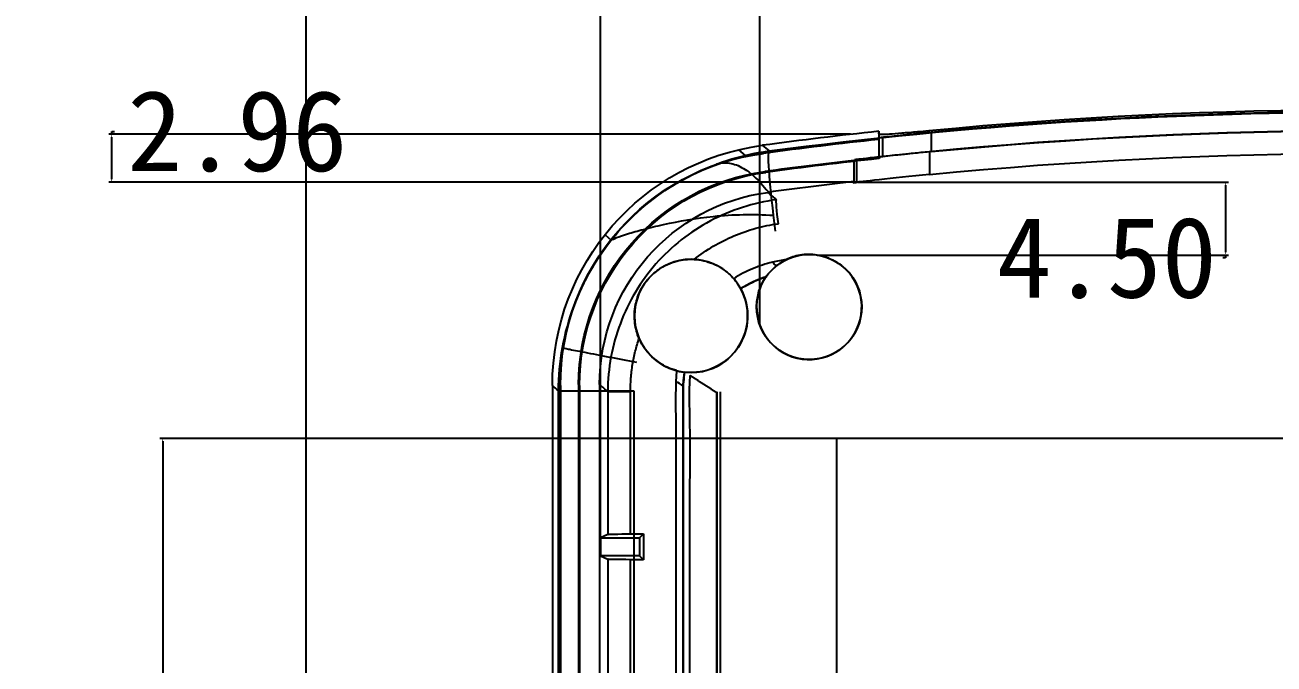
# Model space of a CAD drawing. Header units: inches. Extents: x -850 to 339, y -315 to 884.
# Drawn here: x -752.9 to -675.7, y 583.1 to 622.6 of the extents above; entities that cross this region are included whole.
import ezdxf
from ezdxf.lldxf.tags import DXFTag

# ---------------------------------------------------------------- set-up
doc = ezdxf.new("R2010")
doc.units = ezdxf.units.IN
doc.header["$MEASUREMENT"] = 0
for name, color, linetype, true_color in [('AUXIL$14', 7, 'Continuous', 0xffffff), ('AUXIL$9', 7, 'Continuous', 0xffffff), ('ORTHO$7', 7, 'Continuous', 0xffffff)]:
    doc.layers.add(name, color=color, linetype=linetype, true_color=true_color)
for name, color, linetype in [('VE001I429$0000000000011', 255, 'Continuous'), ('VE001I430$0000000000011', 255, 'Continuous'), ('VE001I449$1000000100011', 255, 'Continuous'), ('VE200I1018$0000000000011', 255, 'Continuous'), ('VE200I1026$0000000000011', 255, 'Continuous'), ('VE200I1058$0000000000011', 255, 'Continuous'), ('VE200I1059$0000000000011', 255, 'Continuous'), ('VE200I1084$0000000000011', 255, 'Continuous'), ('VE200I1086$0000000000011', 255, 'Continuous'), ('VE200I1087$0000000000011', 255, 'Continuous'), ('VE200I1100$1001000100011', 255, 'Continuous'), ('VE200I1101$1001011110011', 255, 'Continuous'), ('VE200I1107$0000000000011', 255, 'Continuous'), ('VE200I1125$0001010000011', 255, 'Continuous'), ('VE200I1126$0001000000011', 255, 'Continuous'), ('VE200I1128$0000000000011', 255, 'Continuous'), ('VE200I1137$0000000000011', 255, 'Continuous'), ('VE200I1138$0000000000011', 255, 'Continuous'), ('VE200I1139$0000000000011', 255, 'Continuous'), ('VE200I1140$0000000000011', 255, 'Continuous'), ('VE200I1141$0000000000011', 255, 'Continuous'), ('VE200I1142$0000000000011', 255, 'Continuous'), ('VE200I1143$0000000000011', 255, 'Continuous'), ('VE200I1144$0000000000011', 255, 'Continuous'), ('VE200I1145$0000000000011', 255, 'Continuous'), ('VE200I1146$0000000000011', 255, 'Continuous'), ('VE200I1147$0000000000011', 255, 'Continuous'), ('VE200I1192$0000000000011', 255, 'Continuous'), ('VE200I1193$0000001010011', 255, 'Continuous'), ('VE200I1194$0000000000011', 255, 'Continuous'), ('VE200I1196$0000001010011', 255, 'Continuous'), ('VE200I1197$0000001010011', 255, 'Continuous'), ('VE200I1198$1001011110011', 255, 'Continuous'), ('VE200I1199$0000000000011', 255, 'Continuous'), ('VE200I1200$1101111110011', 255, 'Continuous'), ('VE200I1207$0101111010011', 255, 'Continuous'), ('VE200I1208$0001011010011', 255, 'Continuous'), ('VE200I1209$0001011000011', 255, 'Continuous'), ('VE200I1210$0001011000011', 255, 'Continuous'), ('VE200I1211$0000000000011', 255, 'Continuous'), ('VE200I1213$0001011000011', 255, 'Continuous'), ('VE200I1214$0000000000011', 255, 'Continuous'), ('VE200I1219$0001000000011', 255, 'Continuous'), ('VE200I1220$0000000000011', 255, 'Continuous'), ('VE200I1221$0001011010011', 255, 'Continuous'), ('VE200I1224$0011000001111', 255, 'Continuous'), ('VE200I1225$0111100001111', 255, 'Continuous'), ('VE200I1227$0101111010011', 255, 'Continuous'), ('VE200I1230$0001011010011', 255, 'Continuous'), ('VE200I1231$0001000000011', 255, 'Continuous'), ('VE200I1232$0001000000011', 255, 'Continuous'), ('VE200I1233$0001000000011', 255, 'Continuous'), ('VE200I1234$0001000000011', 255, 'Continuous'), ('VE200I1235$0011000001111', 255, 'Continuous'), ('VE200I1236$0001000000011', 255, 'Continuous'), ('VE200I1423$0000000000011', 255, 'Continuous'), ('VE200I1424$0000000000011', 255, 'Continuous'), ('VE200I1425$0000000000011', 255, 'Continuous'), ('VE200I1426$0000000000011', 255, 'Continuous'), ('VE200I1427$0000000000011', 255, 'Continuous'), ('VE200I1428$0000000000011', 255, 'Continuous'), ('VE200I1429$0000000000011', 255, 'Continuous'), ('VE200I1430$0000000000011', 255, 'Continuous'), ('VE200I1431$0000000000011', 255, 'Continuous'), ('VE200I1432$0000000000011', 255, 'Continuous'), ('VE200I464$0000000000011', 255, 'Continuous'), ('VE200I465$0000000000011', 255, 'Continuous'), ('VE200I466$0000000000011', 255, 'Continuous'), ('VE200I467$0000000000011', 255, 'Continuous'), ('VE200I468$0000000000011', 255, 'Continuous'), ('VE200I541$0000000000011', 255, 'Continuous'), ('VE200I542$0000000000011', 255, 'Continuous'), ('VE200I543$0000000000011', 255, 'Continuous'), ('VE200I545$0000000000011', 255, 'Continuous'), ('VE200I546$0000000000011', 255, 'Continuous'), ('VE200I603$1001000100011', 255, 'Continuous'), ('VE200I632$1001011110011', 255, 'Continuous'), ('VE200I633$0000001010011', 255, 'Continuous'), ('VE200I634$0000000000011', 255, 'Continuous'), ('VE200I635$0000000000011', 255, 'Continuous'), ('VE200I694$0001011000011', 255, 'Continuous'), ('VE200I695$0000000000011', 255, 'Continuous'), ('VE200I696$0000000000111', 255, 'Continuous'), ('VE200I697$0000000000011', 255, 'Continuous'), ('VE200I705$0001011010011', 255, 'Continuous'), ('VE200I706$0000000000011', 255, 'Continuous'), ('VE200I707$0000000000011', 255, 'Continuous'), ('VE200I708$0000000000011', 255, 'Continuous'), ('VE200I727$0001000000011', 255, 'Continuous'), ('VE200I728$0001011000011', 255, 'Continuous'), ('VE200I729$0001011000011', 255, 'Continuous'), ('VE200I730$0001000000011', 255, 'Continuous'), ('VE200I731$0001011010011', 255, 'Continuous'), ('VE200I732$0001011010011', 255, 'Continuous'), ('VE200I795$0000000000011', 255, 'Continuous'), ('VE200I797$0000000000011', 255, 'Continuous'), ('VE200I798$0000000000011', 255, 'Continuous'), ('VE200I799$0000000000011', 255, 'Continuous'), ('VE200I800$0000000000011', 255, 'Continuous'), ('VE200I806$0000000000011', 255, 'Continuous'), ('VE200I807$0000000000011', 255, 'Continuous'), ('VE200I812$0000000000011', 255, 'Continuous'), ('VE200I813$0000000000011', 255, 'Continuous'), ('VE200I814$0000000000011', 255, 'Continuous'), ('VE200I815$0000000000011', 255, 'Continuous'), ('VE200I816$0000000000011', 255, 'Continuous'), ('VE200I817$0000000000011', 255, 'Continuous'), ('VE200I818$0000000000011', 255, 'Continuous'), ('VE200I819$0000000000011', 255, 'Continuous'), ('VE200I820$0000000000011', 255, 'Continuous'), ('VE200I821$0000000000011', 255, 'Continuous'), ('VE200I822$0000000000011', 255, 'Continuous'), ('VE200I823$0000000000011', 255, 'Continuous'), ('VE200I824$0000000000011', 255, 'Continuous'), ('VE200I873$0001010000011', 255, 'Continuous'), ('VE200I874$0001000000011', 255, 'Continuous'), ('VE200I876$0000000000011', 255, 'Continuous'), ('VE200I926$0000000000011', 255, 'Continuous'), ('VE200I927$0000000000111', 255, 'Continuous'), ('VE200I928$0000000000111', 255, 'Continuous'), ('VE200I929$0000000000011', 255, 'Continuous'), ('VE200I934$1001011110011', 255, 'Continuous'), ('VE200I935$1001010100011', 255, 'Continuous'), ('VE200I936$1001000100011', 255, 'Continuous'), ('VE200I938$1001000100011', 255, 'Continuous'), ('VE200I953$1001011110011', 255, 'Continuous'), ('VE200I954$1001011110011', 255, 'Continuous'), ('VE200I955$1001011110011', 255, 'Continuous'), ('VE200I956$1101111110011', 255, 'Continuous'), ('VE200I983$1000000100011', 255, 'Continuous'), ('VE200I984$1000000100011', 255, 'Continuous'), ('VE200I985$1011000100011', 255, 'Continuous'), ('VE200I987$1000000100011', 255, 'Continuous')]:
    doc.layers.add(name, color=color, linetype=linetype)
tags = doc.linetypes.add('HIDDEN', pattern=[0.5, 0.25, -0.25]).pattern_tags.tags
tags[6:7] = [DXFTag(74, 4), DXFTag(75, 0), DXFTag(340, '0'), DXFTag(46, 0.0), DXFTag(50, 0.0), DXFTag(44, 0.0), DXFTag(45, 0.0)]
tags[4:5] = [DXFTag(74, 4), DXFTag(75, 0), DXFTag(340, '0'), DXFTag(46, 0.0), DXFTag(50, 0.0), DXFTag(44, 0.0), DXFTag(45, 0.0)]
doc.dimstyles.get("Standard").update_dxf_attribs({"dimtxt": 5, "dimasz": 0.18, "dimexe": 0.18, "dimexo": 0.0625, "dimgap": 0.09, "dimtad": 0, "dimtih": 1, "dimtoh": 1, "dimzin": 0, "dimdsep": 46, "dimtxsty": 'Standard', "dimcen": 0.09, "dimclrt": 3, "dimadec": 0, "dimazin": 0, "dimtfac": 1, "dimtofl": 0, "dimtmove": 0, "dimatfit": 3, "dimfxl": 0, "dimtolj": 1, "dimtzin": 0, "dimarcsym": 0})

# ---------------------------------------------------------------- blocks, each defined once
blk = doc.blocks.new('*D47')
at = {"color": 0, "lineweight": -2}
for p, q in [((-670.263, 597.056), (-744.558, 597.056)), ((-744.378, 596.876), (-744.378, 574.746)), ((-744.378, 547.436), (-744.378, 569.566)), ((-670.263, 547.256), (-744.558, 547.256))]:
    blk.add_line(p, q, dxfattribs=at)
at = {"color": 0}
for points in [[(-744.408, 596.876), (-744.348, 596.876), (-744.378, 597.056)], [(-744.408, 547.436), (-744.348, 547.436), (-744.378, 547.256)]]:
    blk.add_solid(points, dxfattribs=at)
at = {"layer": 'Defpoints', "color": 0}
for p in [(-670.2, 597.056, 11.1), (-744.378, 547.256), (-670.2, 547.256, 11.1)]:
    blk.add_point(p, dxfattribs=at)
at = {"color": 3, "insert": (-744.378, 572.156), "char_height": 5, "attachment_point": 5}
blk.add_mtext('\\A1;49.80', dxfattribs=at)
blk = doc.blocks.new('*D54')
at = {"color": 0, "lineweight": -2}
for p, q in [((-701.847, 615.857), (-747.715, 615.857)), ((-747.535, 615.857), (-747.535, 616.037)), ((-747.535, 616.037), (-747.355, 616.037)), ((-747.535, 613.074), (-747.535, 615.677)), ((-701.509, 612.894), (-747.715, 612.894))]:
    blk.add_line(p, q, dxfattribs=at)
at = {"color": 0}
for points in [[(-747.565, 615.677), (-747.505, 615.677), (-747.535, 615.857)], [(-747.565, 613.074), (-747.505, 613.074), (-747.535, 612.894)]]:
    blk.add_solid(points, dxfattribs=at)
at = {"layer": 'Defpoints', "color": 0}
for p in [(-747.535, 615.857), (-701.785, 615.857, -10.6), (-701.447, 612.894, -18.357)]:
    blk.add_point(p, dxfattribs=at)
at = {"color": 3, "insert": (-739.765, 616.037), "char_height": 5, "attachment_point": 5}
blk.add_mtext('\\A1;2.96', dxfattribs=at)
blk = doc.blocks.new('*D55')
at = {"color": 0, "lineweight": -2}
for p, q in [((-717.295, 648.614), (-717.475, 648.614)), ((-717.295, 590.412), (-717.295, 648.794)), ((-707.622, 648.614), (-717.115, 648.614)), ((-707.442, 604.1), (-707.442, 648.794))]:
    blk.add_line(p, q, dxfattribs=at)
at = {"color": 0}
for points in [[(-717.115, 648.644), (-717.115, 648.584), (-717.295, 648.614)], [(-707.622, 648.644), (-707.622, 648.584), (-707.442, 648.614)]]:
    blk.add_solid(points, dxfattribs=at)
at = {"layer": 'Defpoints', "color": 0}
for p in [(-717.295, 648.614), (-707.442, 604.037), (-717.295, 590.349, -11)]:
    blk.add_point(p, dxfattribs=at)
at = {"color": 3, "insert": (-725.065, 648.614), "char_height": 5, "attachment_point": 5}
blk.add_mtext('\\A1;9.85', dxfattribs=at)
blk = doc.blocks.new('*D57')
at = {"color": 0, "lineweight": -2}
for p, q in [((-701.384, 612.894), (-678.462, 612.894)), ((-678.642, 612.714), (-678.642, 608.573)), ((-703.832, 608.393), (-678.462, 608.393)), ((-678.642, 608.213), (-678.822, 608.213)), ((-678.642, 608.393), (-678.642, 608.213))]:
    blk.add_line(p, q, dxfattribs=at)
at = {"color": 0}
for points in [[(-678.672, 612.714), (-678.612, 612.714), (-678.642, 612.894)], [(-678.672, 608.573), (-678.612, 608.573), (-678.642, 608.393)]]:
    blk.add_solid(points, dxfattribs=at)
at = {"layer": 'Defpoints', "color": 0}
for p in [(-701.447, 612.894, -18.357), (-703.895, 608.393, 3.752), (-678.642, 608.393)]:
    blk.add_point(p, dxfattribs=at)
at = {"color": 3, "insert": (-685.995, 608.213), "char_height": 5, "attachment_point": 5}
blk.add_mtext('\\A1;4.50', dxfattribs=at)

msp = doc.modelspace()

# ---------------------------------------------------------------- linework, layer by layer
at = {"color": 1}
msp.add_lwpolyline([(-735.501, 798.518), (-320.916, 798.518), (-320.916, 112.781), (-735.501, 112.781)], close=True, dxfattribs=at)
at = {"layer": 'AUXIL$14', "color": 9}
for p, q in [((-708.764, 614.9, -12.5), (-708.368, 614.553, -1.136)), ((-708.665, 614.429, -13), (-708.648, 614.413, -12.5))]:
    msp.add_line(p, q, dxfattribs=at)
at = {"layer": 'AUXIL$14', "color": 9, "linetype": 'HIDDEN'}
msp.add_open_spline([(-710.108, 614.024, -1.189), (-709.854, 614.1, -0.761), (-709.322, 614.135, 0.089), (-708.465, 613.813, 1.344), (-707.582, 613.099, 2.445), (-707.014, 612.42, 2.984), (-706.735, 612.029, 3.209)], degree=3, knots=[0, 0, 0, 0, 0.240316, 0.491803, 0.747786, 1, 1, 1, 1], dxfattribs=at)
at = {"layer": 'AUXIL$9', "color": 9}
for p, q in [((-717.024, 609.65, -12.5), (-716.638, 609.311, -1.424)), ((-716.65, 609.353, -13), (-716.633, 609.338, -12.5)), ((-715.77, 608.657, -14.7), (-715.71, 608.605, -13))]:
    msp.add_line(p, q, dxfattribs=at)
msp.add_open_spline([(-716.64, 609.307, -1.425), (-716.576, 609.351, -1.053), (-716.35, 609.459, -0.327), (-715.64, 609.704, 0.658), (-714.64, 609.99, 1.5), (-712.903, 610.408, 2.453), (-710.176, 610.892, 3.185), (-707.876, 610.921, 3.542), (-706.603, 610.852, 3.615)], degree=3, knots=[0, 0, 0, 0, 0.091261, 0.190969, 0.300594, 0.420413, 0.689557, 1, 1, 1, 1], dxfattribs=at)
at = {"layer": 'ORTHO$7', "color": 9}
msp.add_open_spline([(-719.655, 602.668, -1.589), (-719.626, 602.655, -0.977), (-719.377, 602.596, 0.199), (-718.358, 602.391, 1.789), (-716.823, 602.097, 2.869), (-715.674, 601.884, 3.154), (-715.072, 601.773, 3.201)], degree=3, knots=[0, 0, 0, 0, 0.241446, 0.500021, 0.758585, 1, 1, 1, 1], dxfattribs=at)
at = {"layer": 'VE001I429$0000000000011', "color": 21}
msp.add_line((-709.9, 599.928, 0.1), (-709.9, 546.14, 0.1), dxfattribs=at)
at = {"layer": 'VE001I430$0000000000011', "color": 21}
msp.add_line((-709.9, 599.928, 1.8), (-709.9, 599.928, 0.1), dxfattribs=at)
at = {"layer": 'VE001I449$1000000100011', "color": 21}
msp.add_line((-709.9, 599.928, 1.8), (-709.9, 546.14, 1.8), dxfattribs=at)
at = {"layer": 'VE200I1018$0000000000011', "color": 9}
msp.add_line((-710.1, 599.928, 0.1), (-710.1, 546.14, 0.1), dxfattribs=at)
at = {"layer": 'VE200I1026$0000000000011', "color": 9}
msp.add_line((-710.1, 599.928, 0.1), (-710.1, 599.928, 1.486), dxfattribs=at)
at = {"layer": 'VE200I1058$0000000000011', "color": 9}
msp.add_open_spline([(-712.2, 546.14, 0.896), (-712.2, 547.242, 0.819), (-712.2, 548.35, 0.844), (-712.2, 549.454, 0.846), (-712.2, 551.661, 0.85), (-712.2, 553.867, 0.841), (-712.2, 556.074, 0.842), (-712.2, 558.28, 0.843), (-712.2, 560.486, 0.843), (-712.2, 562.693, 0.843), (-712.2, 564.899, 0.843), (-712.2, 567.105, 0.843), (-712.2, 569.312, 0.843), (-712.2, 571.518, 0.843), (-712.2, 573.724, 0.843), (-712.2, 575.931, 0.843), (-712.2, 578.137, 0.843), (-712.2, 580.343, 0.843), (-712.2, 582.55, 0.843), (-712.2, 584.756, 0.843), (-712.2, 586.962, 0.843), (-712.2, 589.169, 0.843), (-712.2, 592.755, 0.844), (-712.2, 596.342, 0.804), (-712.2, 599.928, 0.843)], degree=3, knots=[0, 0, 0, 0, 0.061631, 0.061631, 0.061631, 0.184688, 0.184688, 0.184688, 0.307745, 0.307745, 0.307745, 0.430801, 0.430801, 0.430801, 0.553857, 0.553857, 0.553857, 0.676914, 0.676914, 0.676914, 0.79997, 0.79997, 0.79997, 1, 1, 1, 1], dxfattribs=at)
at = {"layer": 'VE200I1059$0000000000011', "color": 9}
msp.add_line((-712.2, 599.928, -1.9), (-712.2, 546.14, -1.9), dxfattribs=at)
at = {"layer": 'VE200I1084$0000000000011', "color": 9}
msp.add_line((-702.7, 597.056, 0.1), (-702.7, 547.256, 0.1), dxfattribs=at)
at = {"layer": 'VE200I1086$0000000000011', "color": 9}
msp.add_line((-637.7, 597.056, 0.1), (-702.7, 597.056, 0.1), dxfattribs=at)
at = {"layer": 'VE200I1087$0000000000011', "color": 9}
msp.add_line((-702.7, 597.056, 0.1), (-702.7, 597.056, -1.9), dxfattribs=at)
at = {"layer": 'VE200I1100$1001000100011', "color": 9, "extrusion": (-1.94743e-16, 1, -5.55112e-15)}
msp.add_arc((714.906, -1.8, 599.984), 5, 2, 86.1576, dxfattribs=at)
at = {"layer": 'VE200I1101$1001011110011', "color": 9, "extrusion": (-0.990106, -0.129715, -0.053522)}
msp.add_arc((-696.445, 31.967, 620.181), 5, 90.40175, 177.99713, dxfattribs=at)
at = {"layer": 'VE200I1107$0000000000011', "color": 9, "extrusion": (-0.990133, -0.129548, -0.053421)}
msp.add_arc((-696.788, 33.407, 620.176), 1.5, 90.40047, 177.99715, dxfattribs=at)
at = {"layer": 'VE200I1125$0001010000011', "color": 9}
msp.add_line((-719.782, 600.316, -12.5), (-719.8, 600.331, -13), dxfattribs=at)
at = {"layer": 'VE200I1126$0001000000011', "color": 9}
msp.add_line((-719.8, 600.331, -13), (-719.8, 539.821, -13), dxfattribs=at)
at = {"layer": 'VE200I1128$0000000000011', "color": 9, "extrusion": (0, 0, -1)}
msp.add_ellipse((-705.274, 600.301, -12.5), major_axis=(10.926, -9.557), ratio=0.998926, start_param=2.423443, end_param=3.859712, dxfattribs=at)
at = {"layer": 'VE200I1137$0000000000011', "color": 9, "extrusion": (0, 0, -1)}
msp.add_arc((711.704, 604.627, 1.9), 3.5, 151.21987, 276.4928, dxfattribs=at)
at = {"layer": 'VE200I1138$0000000000011', "color": 9}
msp.add_open_spline([(-712.595, 601.242, 1.358), (-712.974, 601.342, 1.334), (-713.341, 601.509, 1.31), (-713.666, 601.728, 1.289), (-713.991, 601.948, 1.268), (-714.282, 602.227, 1.249), (-714.516, 602.543, 1.233), (-714.677, 602.759, 1.222), (-714.813, 602.997, 1.213), (-714.92, 603.245, 1.206)], degree=3, knots=[0, 0, 0, 0, 0.372786, 0.372786, 0.372786, 0.745605, 0.745605, 0.745605, 1, 1, 1, 1], dxfattribs=at)
at = {"layer": 'VE200I1139$0000000000011', "color": 9}
msp.add_open_spline([(-714.92, 603.245, 1.206), (-715.045, 603.536, 1.198), (-715.13, 603.846, 1.147), (-715.172, 604.153, 1.079), (-715.226, 604.546, 0.992), (-715.212, 604.945, 0.872), (-715.133, 605.328, 0.763), (-715.072, 605.63, 0.676), (-714.968, 605.929, 0.594), (-714.825, 606.213, 0.555), (-714.709, 606.441, 0.524), (-714.563, 606.663, 0.525), (-714.4, 606.86, 0.561), (-714.194, 607.108, 0.607), (-713.957, 607.324, 0.704), (-713.703, 607.5, 0.807), (-713.365, 607.735, 0.945), (-712.985, 607.911, 1.099), (-712.582, 608.015, 1.219), (-712.241, 608.104, 1.321), (-711.872, 608.142, 1.403), (-711.507, 608.121, 1.426)], degree=3, knots=[0, 0, 0, 0, 0.130471, 0.130471, 0.130471, 0.297803, 0.297803, 0.297803, 0.42927, 0.42927, 0.42927, 0.535486, 0.535486, 0.535486, 0.669635, 0.669635, 0.669635, 0.84861, 0.84861, 0.84861, 1, 1, 1, 1], dxfattribs=at)
at = {"layer": 'VE200I1140$0000000000011', "color": 9}
msp.add_open_spline([(-711.507, 608.121, 1.426), (-711.115, 608.099, 1.45), (-710.722, 608.009, 1.474), (-710.36, 607.859, 1.496), (-709.998, 607.708, 1.517), (-709.657, 607.492, 1.537), (-709.365, 607.23, 1.555), (-709.26, 607.136, 1.561), (-709.161, 607.035, 1.567), (-709.068, 606.929, 1.572)], degree=3, knots=[0, 0, 0, 0, 0.424672, 0.424672, 0.424672, 0.849372, 0.849372, 0.849372, 1, 1, 1, 1], dxfattribs=at)
at = {"layer": 'VE200I1141$0000000000011', "color": 9, "extrusion": (0, 0, -1)}
msp.add_circle((711.704, 604.627, 6.6), 3.5, dxfattribs=at)
at = {"layer": 'VE200I1142$0000000000011', "color": 9}
msp.add_line((-707.063, 607.046, -1.9), (-707.063, 607.046, 0.83), dxfattribs=at)
at = {"layer": 'VE200I1143$0000000000011', "color": 9}
msp.add_open_spline([(-707.063, 607.046, 0.831), (-706.978, 607.167, 0.932), (-706.883, 607.285, 1.031), (-706.779, 607.397, 1.126), (-706.674, 607.51, 1.222), (-706.558, 607.618, 1.315), (-706.434, 607.718, 1.405)], degree=3, knots=[0, 0, 0, 0, 0.495896, 0.495896, 0.495896, 1, 1, 1, 1], dxfattribs=at)
at = {"layer": 'VE200I1144$0000000000011', "color": 9, "extrusion": (-0.108275, 0.749952, -0.652571)}
msp.add_ellipse((-704.4, 605.182, -1.852), major_axis=(-0.464, 3.217, 3.774), ratio=0.652571, start_param=5.751264, end_param=5.978612, dxfattribs=at)
at = {"layer": 'VE200I1145$0000000000011', "color": 9}
msp.add_open_spline([(-703.895, 608.393, 1.852), (-703.546, 608.338, 1.743), (-703.222, 608.227, 1.568), (-702.945, 608.088, 1.365), (-702.747, 607.989, 1.219), (-702.567, 607.874, 1.056), (-702.407, 607.75, 0.885)], degree=3, knots=[0, 0, 0, 0, 0.585038, 0.585038, 0.585038, 1, 1, 1, 1], dxfattribs=at)
at = {"layer": 'VE200I1146$0000000000011', "color": 9}
msp.add_line((-702.407, 607.75, 0.885), (-702.407, 607.75, -1.9), dxfattribs=at)
at = {"layer": 'VE200I1147$0000000000011', "color": 9}
msp.add_circle((-704.4, 605.182, -10.3), 3.25, dxfattribs=at)
at = {"layer": 'VE200I1192$0000000000011', "color": 9, "extrusion": (0, 0, -1)}
msp.add_arc((670.2, 338.949, 12.5), 278.319, 83.82916, 83.83278, dxfattribs=at)
at = {"layer": 'VE200I1193$0000001010011', "color": 9}
msp.add_open_spline([(-700.1, 615.657, -7.8), (-700.1, 615.657, -7.454), (-700.041, 615.664, -7.104), (-699.927, 615.676, -6.778), (-699.813, 615.688, -6.451), (-699.641, 615.706, -6.141), (-699.427, 615.729, -5.871), (-699.212, 615.752, -5.6), (-698.947, 615.779, -5.362), (-698.655, 615.809, -5.178), (-698.362, 615.84, -4.992), (-698.033, 615.873, -4.855), (-697.695, 615.906, -4.777), (-697.468, 615.929, -4.725), (-697.233, 615.952, -4.698), (-697, 615.974, -4.698)], degree=3, knots=[0, 0, 0, 0, 0.213583, 0.213583, 0.213583, 0.427129, 0.427129, 0.427129, 0.641258, 0.641258, 0.641258, 0.856553, 0.856553, 0.856553, 1, 1, 1, 1], dxfattribs=at)
at = {"layer": 'VE200I1194$0000000000011', "color": 9, "extrusion": (0, 0, -1)}
msp.add_arc((670.2, 338.949, 4.7), 278.319, 84.47429, 95.52571, dxfattribs=at)
at = {"layer": 'VE200I1196$0000001010011', "color": 9}
msp.add_open_spline([(-700.1, 615.879, -7.8), (-700.1, 615.657, -7.8)], degree=1, dxfattribs=at)
at = {"layer": 'VE200I1197$0000001010011', "color": 9}
msp.add_line((-700.1, 615.657, -7.8), (-700.1, 615.657, -12.5), dxfattribs=at)
at = {"layer": 'VE200I1198$1001011110011', "color": 9}
msp.add_open_spline([(-700.1, 615.879, -7.8), (-700.1, 615.867, -7.455), (-700.041, 615.861, -7.105), (-699.927, 615.862, -6.779), (-699.814, 615.863, -6.453), (-699.643, 615.87, -6.142), (-699.428, 615.883, -5.872), (-699.214, 615.896, -5.602), (-698.95, 615.916, -5.365), (-698.659, 615.939, -5.18), (-698.367, 615.963, -4.995), (-698.039, 615.991, -4.858), (-697.703, 616.022, -4.779), (-697.473, 616.042, -4.726), (-697.236, 616.065, -4.698), (-697, 616.088, -4.698)], degree=3, knots=[0, 0, 0, 0, 0.213425, 0.213425, 0.213425, 0.426848, 0.426848, 0.426848, 0.640357, 0.640357, 0.640357, 0.854749, 0.854749, 0.854749, 1, 1, 1, 1], dxfattribs=at)
at = {"layer": 'VE200I1199$0000000000011', "color": 9}
msp.add_open_spline([(-697, 616.088, -4.698), (-697, 615.974, -4.698)], degree=1, dxfattribs=at)
at = {"layer": 'VE200I1200$1101111110011', "color": 9, "extrusion": (0, 0, -1)}
msp.add_arc((670.2, 338.949, 4.7), 278.432, 84.47653, 95.52347, dxfattribs=at)
at = {"layer": 'VE200I1207$0101111010011', "color": 9}
msp.add_arc((-670.2, 338.949, -24.6), 277.119, 84.46082, 95.53918, dxfattribs=at)
at = {"layer": 'VE200I1208$0001011010011', "color": 9}
msp.add_open_spline([(-696.95, 614.774, -24.6), (-698.109, 614.661, -24.6), (-699.243, 614.543, -24.139), (-700.898, 614.364, -22.545), (-701.406, 614.305, -21.422), (-701.447, 614.301, -20.257)], degree=3, knots=[0, 0, 0, 0, 0.5, 0.5, 1, 1, 1, 1], dxfattribs=at)
at = {"layer": 'VE200I1209$0001011000011', "color": 9, "extrusion": (0.999391, 0, 0.034899)}
msp.add_ellipse((-670.2, 338.949, -915.042), major_axis=(277.119, 0, -7935.653), ratio=0.034899, start_param=1.683792, end_param=1.684354, dxfattribs=at)
at = {"layer": 'VE200I1210$0001011000011', "color": 9, "extrusion": (0, 0, -1)}
msp.add_arc((670.2, 338.949, 15.823), 277.119, 83.49363, 83.82647, dxfattribs=at)
at = {"layer": 'VE200I1211$0000000000011', "color": 9, "extrusion": (0, 0, -1)}
msp.add_arc((670.2, 338.949, 23), 277.119, 84.48068, 95.51932, dxfattribs=at)
at = {"layer": 'VE200I1213$0001011000011', "color": 9}
msp.add_line((-701.641, 614.239, -14.7), (-701.602, 614.283, -15.823), dxfattribs=at)
at = {"layer": 'VE200I1214$0000000000011', "color": 9}
msp.add_line((-701.698, 612.865, -13.052), (-701.641, 612.93, -14.7), dxfattribs=at)
at = {"layer": 'VE200I1219$0001000000011', "color": 9, "extrusion": (0.999391, 0, 0.034899)}
msp.add_ellipse((-670.2, 338.949, -869.224), major_axis=(277.119, 0, -7935.653), ratio=0.034899, start_param=1.678002, end_param=1.678545, dxfattribs=at)
at = {"layer": 'VE200I1220$0000000000011', "color": 9}
msp.add_line((-700.118, 615.539, -12.5), (-700.118, 615.655, -12.5), dxfattribs=at)
at = {"layer": 'VE200I1221$0001011010011', "color": 9, "extrusion": (-0.999391, 0, -0.034899)}
msp.add_ellipse((-670.2, 338.949, -869.224), major_axis=(-278.319, 0, 7970.017), ratio=0.034899, start_param=1.463095, end_param=1.464055, dxfattribs=at)
at = {"layer": 'VE200I1224$0011000001111', "color": 9, "extrusion": (-0.999391, 0, -0.034899)}
msp.add_ellipse((-670.2, 338.949, -915.042), major_axis=(275.722, 0, -7895.632), ratio=0.034899, start_param=4.5979, end_param=4.598818, dxfattribs=at)
at = {"layer": 'VE200I1225$0111100001111', "color": 9, "extrusion": (0, 0, -1)}
msp.add_arc((670.2, 338.949, 24.6), 275.722, 84.43265, 95.56735, dxfattribs=at)
at = {"layer": 'VE200I1227$0101111010011', "color": 9, "extrusion": (0, 0, -1)}
msp.add_arc((670.2, 338.949, 23), 278.319, 84.50455, 95.49545, dxfattribs=at)
at = {"layer": 'VE200I1230$0001011010011', "color": 9}
msp.add_open_spline([(-699.852, 615.684, -20.105), (-699.84, 615.685, -20.439), (-699.771, 615.692, -20.776), (-699.65, 615.705, -21.087), (-699.529, 615.718, -21.399), (-699.353, 615.737, -21.694), (-699.136, 615.76, -21.947), (-698.919, 615.782, -22.202), (-698.655, 615.81, -22.422), (-698.366, 615.839, -22.591), (-698.076, 615.868, -22.76), (-697.753, 615.901, -22.882), (-697.424, 615.933, -22.945), (-697.236, 615.952, -22.982), (-697.045, 615.97, -23), (-696.854, 615.989, -23)], degree=3, knots=[0, 0, 0, 0, 0.218435, 0.218435, 0.218435, 0.43683, 0.43683, 0.43683, 0.655857, 0.655857, 0.655857, 0.876062, 0.876062, 0.876062, 1, 1, 1, 1], dxfattribs=at)
at = {"layer": 'VE200I1231$0001000000011', "color": 9}
msp.add_line((-696.854, 615.989, -23), (-696.854, 614.783, -23), dxfattribs=at)
at = {"layer": 'VE200I1232$0001000000011', "color": 9}
msp.add_open_spline([(-696.854, 614.783, -23), (-697.191, 614.75, -23), (-697.533, 614.717, -22.942), (-697.851, 614.685, -22.83), (-698.169, 614.653, -22.717), (-698.472, 614.622, -22.549), (-698.735, 614.595, -22.337), (-698.998, 614.568, -22.126), (-699.228, 614.543, -21.866), (-699.405, 614.525, -21.578), (-699.582, 614.506, -21.293), (-699.712, 614.492, -20.972), (-699.784, 614.484, -20.643), (-699.823, 614.48, -20.467), (-699.846, 614.478, -20.286), (-699.852, 614.477, -20.105)], degree=3, knots=[0, 0, 0, 0, 0.221184, 0.221184, 0.221184, 0.44239, 0.44239, 0.44239, 0.663225, 0.663225, 0.663225, 0.882988, 0.882988, 0.882988, 1, 1, 1, 1], dxfattribs=at)
at = {"layer": 'VE200I1233$0001000000011', "color": 9}
msp.add_line((-699.852, 614.477, -20.105), (-699.852, 615.684, -20.105), dxfattribs=at)
at = {"layer": 'VE200I1234$0001000000011', "color": 9}
msp.add_line((-696.95, 614.774, -24.6), (-696.95, 613.37, -24.6), dxfattribs=at)
at = {"layer": 'VE200I1235$0011000001111', "color": 9}
msp.add_open_spline([(-696.95, 613.37, -24.6), (-698.109, 613.257, -24.6), (-699.243, 613.138, -24.139), (-700.898, 612.957, -22.545), (-701.406, 612.899, -21.422), (-701.447, 612.894, -20.257)], degree=3, knots=[0, 0, 0, 0, 0.5, 0.5, 1, 1, 1, 1], dxfattribs=at)
at = {"layer": 'VE200I1236$0001000000011', "color": 9}
msp.add_line((-701.447, 612.894, -20.257), (-701.447, 614.301, -20.257), dxfattribs=at)
at = {"layer": 'VE200I1423$0000000000011', "color": 9}
msp.add_line((-714.654, 591.146, 1.224), (-714.654, 589.553, 1.224), dxfattribs=at)
at = {"layer": 'VE200I1424$0000000000011', "color": 9}
msp.add_line((-714.654, 589.553, 1.224), (-714.9, 589.799, -12.9), dxfattribs=at)
at = {"layer": 'VE200I1425$0000000000011', "color": 9, "extrusion": (1.27194e-13, -0.999848, -0.017452)}
msp.add_ellipse((-670.2, 601.224, -667.429), major_axis=(0, -11.697, 670.129), ratio=0.999848, start_param=0.066384, end_param=0.067585, dxfattribs=at)
at = {"layer": 'VE200I1426$0000000000011', "color": 9, "extrusion": (1.27194e-13, -0.999848, -0.017452)}
msp.add_ellipse((-715.355, 589.58, -0.326), major_axis=(0, -0.026, 1.5), ratio=0.999848, start_param=0.067585, end_param=1.53589, dxfattribs=at)
at = {"layer": 'VE200I1427$0000000000011', "color": 9, "extrusion": (9.25045e-14, 0.999848, -0.017452)}
msp.add_ellipse((-715.355, 591.119, -0.326), major_axis=(0, -0.026, -1.5), ratio=0.999848, start_param=1.605703, end_param=3.074008, dxfattribs=at)
at = {"layer": 'VE200I1428$0000000000011', "color": 9, "extrusion": (9.25045e-14, 0.999848, -0.017452)}
msp.add_ellipse((-670.2, 579.474, -667.429), major_axis=(0, -11.697, -670.129), ratio=0.999848, start_param=3.074008, end_param=3.075208, dxfattribs=at)
at = {"layer": 'VE200I1429$0000000000011', "color": 9}
msp.add_line((-714.654, 591.146, 1.224), (-714.9, 590.899, -12.9), dxfattribs=at)
at = {"layer": 'VE200I1430$0000000000011', "color": 9}
msp.add_line((-717.295, 590.899, -12.9), (-714.9, 590.899, -12.9), dxfattribs=at)
at = {"layer": 'VE200I1431$0000000000011', "color": 9}
msp.add_line((-714.9, 590.899, -12.9), (-714.9, 589.799, -12.9), dxfattribs=at)
at = {"layer": 'VE200I1432$0000000000011', "color": 9}
msp.add_line((-714.9, 589.799, -12.9), (-717.295, 589.799, -12.9), dxfattribs=at)
at = {"layer": 'VE200I464$0000000000011', "color": 9}
msp.add_line((-715.456, 551.145, 1.17), (-715.456, 589.554, 1.17), dxfattribs=at)
at = {"layer": 'VE200I465$0000000000011', "color": 9}
msp.add_line((-715.456, 591.145, 1.17), (-715.456, 599.94, 1.17), dxfattribs=at)
at = {"layer": 'VE200I466$0000000000011', "color": 9}
msp.add_open_spline([(-715.456, 599.94, 1.17), (-715.456, 600.22, 1.17), (-715.434, 600.78, 1.172), (-715.332, 601.616, 1.178), (-715.164, 602.44, 1.19), (-715.008, 602.979, 1.2), (-714.92, 603.245, 1.206)], degree=3, dxfattribs=at)
at = {"layer": 'VE200I467$0000000000011', "color": 9}
msp.add_open_spline([(-712.595, 601.242, 1.358), (-712.607, 601.135, 1.357), (-712.617, 601.028, 1.356), (-712.624, 600.92, 1.356), (-712.632, 600.813, 1.355), (-712.638, 600.705, 1.355), (-712.642, 600.597, 1.355)], degree=3, knots=[0, 0, 0, 0, 0.499641, 0.499641, 0.499641, 1, 1, 1, 1], dxfattribs=at)
at = {"layer": 'VE200I468$0000000000011', "color": 9}
msp.add_open_spline([(-712.642, 600.597, 1.355), (-712.683, 599.438, 1.352), (-712.647, 598.279, 1.354), (-712.643, 595.96, 1.355), (-712.645, 594.801, 1.354), (-712.651, 591.324, 1.354), (-712.651, 589.006, 1.354), (-712.652, 582.051, 1.354), (-712.652, 577.414, 1.354), (-712.652, 568.141, 1.354), (-712.651, 563.505, 1.354), (-712.652, 556.55, 1.354), (-712.657, 554.232, 1.354), (-712.648, 550.755, 1.354), (-712.642, 549.596, 1.355), (-712.657, 547.277, 1.354), (-712.651, 546.118, 1.354), (-712.48, 544.962, 1.365)], degree=3, knots=[0, 0, 0, 0, 0.0625, 0.0625, 0.125, 0.125, 0.25, 0.25, 0.5, 0.5, 0.75, 0.75, 0.875, 0.875, 0.9375, 0.9375, 1, 1, 1, 1], dxfattribs=at)
at = {"layer": 'VE200I541$0000000000011', "color": 9}
msp.add_line((-717.295, 590.899, -12.9), (-717.295, 589.799, -12.9), dxfattribs=at)
at = {"layer": 'VE200I542$0000000000011', "color": 9}
msp.add_line((-717.295, 589.799, -12.9), (-716.854, 589.579, -0.274), dxfattribs=at)
at = {"layer": 'VE200I543$0000000000011', "color": 9}
msp.add_line((-716.854, 589.579, -0.274), (-716.854, 551.12, -0.274), dxfattribs=at)
at = {"layer": 'VE200I545$0000000000011', "color": 9}
msp.add_line((-716.854, 599.94, -0.274), (-716.854, 591.12, -0.274), dxfattribs=at)
at = {"layer": 'VE200I546$0000000000011', "color": 9}
msp.add_line((-716.854, 591.12, -0.274), (-717.295, 590.899, -12.9), dxfattribs=at)
at = {"layer": 'VE200I603$1001000100011', "color": 9}
msp.add_line((-715.241, 599.984, 3.189), (-715.241, 539.897, 3.189), dxfattribs=at)
at = {"layer": 'VE200I632$1001011110011', "color": 9, "extrusion": (0, 0, -1)}
msp.add_ellipse((-705.273, 600.301, -12.5), major_axis=(11.293, -9.897), ratio=0.998925, start_param=2.422535, end_param=3.858789, dxfattribs=at)
at = {"layer": 'VE200I633$0000001010011', "color": 9}
msp.add_line((-700.1, 616.044, -12.5), (-700.1, 615.657, -12.5), dxfattribs=at)
at = {"layer": 'VE200I634$0000000000011', "color": 9}
msp.add_arc((-670.2, 338.949, -12.5), 278.204, 96.17341, 97.64678, dxfattribs=at)
at = {"layer": 'VE200I635$0000000000011', "color": 9}
msp.add_line((-719.782, 600.316, -12.5), (-719.782, 539.824, -12.5), dxfattribs=at)
at = {"layer": 'VE200I694$0001011000011', "color": 9, "extrusion": (0, 0, -1)}
msp.add_ellipse((-705.35, 600.368, -14.7), major_axis=(10.021, -8.766), ratio=0.998926, start_param=2.423443, end_param=3.859462, dxfattribs=at)
at = {"layer": 'VE200I695$0000000000011', "color": 9}
msp.add_line((-701.641, 614.239, -14.7), (-701.641, 612.93, -14.7), dxfattribs=at)
at = {"layer": 'VE200I696$0000000000111', "color": 9}
msp.add_arc((-670.2, 338.949, -14.7), 275.779, 96.54633, 97.66079, dxfattribs=at)
at = {"layer": 'VE200I697$0000000000011', "color": 9}
msp.add_line((-717.358, 600.381, -14.7), (-717.358, 539.81, -14.7), dxfattribs=at)
at = {"layer": 'VE200I705$0001011010011', "color": 9, "extrusion": (0, 0, -1)}
msp.add_ellipse((-705.291, 600.316, -13), major_axis=(10.926, -9.557), ratio=0.998926, start_param=2.423443, end_param=3.859654, dxfattribs=at)
at = {"layer": 'VE200I706$0000000000011', "color": 9}
msp.add_line((-700.1, 615.559, -13), (-700.1, 614.351, -13), dxfattribs=at)
at = {"layer": 'VE200I707$0000000000011', "color": 9}
msp.add_arc((-670.2, 338.949, -13), 277.021, 96.19625, 97.64982, dxfattribs=at)
at = {"layer": 'VE200I708$0000000000011', "color": 9}
msp.add_line((-718.599, 600.33, -13), (-718.599, 539.821, -13), dxfattribs=at)
at = {"layer": 'VE200I727$0001000000011', "color": 9}
msp.add_open_spline([(-700.1, 614.351, -13), (-700.067, 614.387, -13.941), (-700.035, 614.424, -14.882), (-700.002, 614.461, -15.823)], degree=3, dxfattribs=at)
at = {"layer": 'VE200I728$0001011000011', "color": 9}
msp.add_arc((-670.2, 338.949, -14.7), 277.08, 96.51546, 97.66109, dxfattribs=at)
at = {"layer": 'VE200I729$0001011000011', "color": 9}
msp.add_open_spline([(-707.139, 613.555, -14.7), (-707.118, 613.538, -14.133), (-707.097, 613.521, -13.567), (-707.077, 613.504, -13)], degree=3, dxfattribs=at)
at = {"layer": 'VE200I730$0001000000011', "color": 9}
msp.add_line((-700.118, 615.539, -12.5), (-700.1, 615.559, -13), dxfattribs=at)
at = {"layer": 'VE200I731$0001011010011', "color": 9}
msp.add_arc((-670.2, 338.949, -13), 278.221, 96.1694, 97.65009, dxfattribs=at)
at = {"layer": 'VE200I732$0001011010011', "color": 9}
msp.add_open_spline([(-707.238, 614.694, -13), (-707.232, 614.689, -12.833), (-707.226, 614.684, -12.667), (-707.22, 614.678, -12.5)], degree=3, dxfattribs=at)
at = {"layer": 'VE200I795$0000000000011', "color": 9}
msp.add_open_spline([(-706.434, 607.72, 1.402), (-706.514, 607.796, 1.503), (-706.594, 607.872, 1.603), (-706.675, 607.947, 1.703)], degree=3, dxfattribs=at)
at = {"layer": 'VE200I797$0000000000011', "color": 9}
msp.add_open_spline([(-703.895, 608.393, 1.852), (-704.255, 608.45, 1.834), (-704.629, 608.445, 1.815), (-704.987, 608.379, 1.796), (-705.271, 608.327, 1.782), (-705.55, 608.236, 1.767), (-705.809, 608.111, 1.753)], degree=3, knots=[0, 0, 0, 0, 0.559597, 0.559597, 0.559597, 1, 1, 1, 1], dxfattribs=at)
at = {"layer": 'VE200I798$0000000000011', "color": 9, "extrusion": (0.108275, -0.749952, 0.652571)}
msp.add_ellipse((-670.2, 30.968, -667.429), major_axis=(-109.689, -591.085, -661.091), ratio=0.749952, start_param=3.35918, end_param=3.360475, dxfattribs=at)
at = {"layer": 'VE200I799$0000000000011', "color": 9}
msp.add_open_spline([(-706.675, 607.942, 1.707), (-707.092, 607.845, 1.684), (-707.502, 607.71, 1.661), (-707.897, 607.544, 1.639), (-708.303, 607.373, 1.616), (-708.696, 607.167, 1.593), (-709.068, 606.929, 1.572)], degree=3, knots=[0, 0, 0, 0, 0.492648, 0.492648, 0.492648, 1, 1, 1, 1], dxfattribs=at)
at = {"layer": 'VE200I800$0000000000011', "color": 9}
msp.add_open_spline([(-711.507, 608.121, 1.426), (-711.134, 608.418, 1.449), (-710.347, 608.96, 1.497), (-709.067, 609.606, 1.572), (-707.713, 610.075, 1.65), (-706.776, 610.263, 1.701), (-706.304, 610.325, 1.727)], degree=3, dxfattribs=at)
at = {"layer": 'VE200I806$0000000000011', "color": 9}
msp.add_line((-637.7, 597.056, -1.9), (-702.7, 597.056, -1.9), dxfattribs=at)
at = {"layer": 'VE200I807$0000000000011', "color": 9}
msp.add_line((-702.7, 597.056, -1.9), (-702.7, 547.256, -1.9), dxfattribs=at)
at = {"layer": 'VE200I812$0000000000011', "color": 9}
msp.add_arc((-704.4, 605.182, -1.9), 3.25, 145.00307, 52.17883, dxfattribs=at)
at = {"layer": 'VE200I813$0000000000011', "color": 9}
msp.add_open_spline([(-708.637, 606.312, 0.793), (-708.759, 606.534, 1.056), (-708.902, 606.739, 1.315), (-709.068, 606.929, 1.572)], degree=3, dxfattribs=at)
at = {"layer": 'VE200I814$0000000000011', "color": 9}
msp.add_open_spline([(-712.595, 601.242, 1.358), (-712.551, 601.231, 1.308), (-712.506, 601.22, 1.259), (-712.462, 601.21, 1.21), (-712.417, 601.2, 1.161), (-712.372, 601.191, 1.111), (-712.327, 601.183, 1.062), (-712.252, 601.169, 0.979), (-712.176, 601.158, 0.897), (-712.1, 601.149, 0.814)], degree=3, knots=[0, 0, 0, 0, 0.271902, 0.271902, 0.271902, 0.543806, 0.543806, 0.543806, 1, 1, 1, 1], dxfattribs=at)
at = {"layer": 'VE200I815$0000000000011', "color": 9}
msp.add_open_spline([(-712.192, 600.278, 0.839), (-712.341, 600.385, 1.01), (-712.491, 600.492, 1.182), (-712.641, 600.599, 1.354)], degree=3, dxfattribs=at)
at = {"layer": 'VE200I816$0000000000011', "color": 9}
msp.add_open_spline([(-712.192, 600.276, 0.84), (-712.189, 600.349, 0.838), (-712.18, 600.496, 0.833), (-712.16, 600.714, 0.827), (-712.134, 600.932, 0.82), (-712.112, 601.077, 0.816), (-712.1, 601.149, 0.814)], degree=3, dxfattribs=at)
at = {"layer": 'VE200I817$0000000000011', "color": 9}
msp.add_line((-712.1, 601.149, 0.814), (-712.1, 601.149, -1.9), dxfattribs=at)
at = {"layer": 'VE200I818$0000000000011', "color": 9}
msp.add_arc((-704.7, 599.928, -1.9), 7.5, 170.62838, 180, dxfattribs=at)
at = {"layer": 'VE200I819$0000000000011', "color": 9}
msp.add_line((-712.2, 599.928, -1.9), (-712.2, 599.928, 0.843), dxfattribs=at)
at = {"layer": 'VE200I820$0000000000011', "color": 9}
msp.add_open_spline([(-712.2, 599.928, 0.843), (-712.2, 600.043, 0.844), (-712.198, 600.159, 0.843), (-712.192, 600.276, 0.84)], degree=3, dxfattribs=at)
at = {"layer": 'VE200I821$0000000000011', "color": 9}
msp.add_arc((-704.7, 599.928, -1.9), 7.5, 108.35956, 121.65895, dxfattribs=at)
at = {"layer": 'VE200I822$0000000000011', "color": 9}
msp.add_line((-708.637, 606.312, -1.9), (-708.637, 606.312, 0.793), dxfattribs=at)
at = {"layer": 'VE200I823$0000000000011', "color": 9}
msp.add_open_spline([(-708.637, 606.312, 0.793), (-708.392, 606.463, 0.798), (-708.137, 606.601, 0.804), (-707.876, 606.722, 0.811), (-707.612, 606.846, 0.817), (-707.34, 606.954, 0.824), (-707.063, 607.046, 0.832)], degree=3, knots=[0, 0, 0, 0, 0.496611, 0.496611, 0.496611, 1, 1, 1, 1], dxfattribs=at)
at = {"layer": 'VE200I824$0000000000011', "color": 9, "extrusion": (0, -1, 0)}
msp.add_arc((-715.355, -0.326, -599.94), 1.5, 93.87232, 178.00001, dxfattribs=at)
at = {"layer": 'VE200I873$0001010000011', "color": 9}
msp.add_line((-718.599, 600.33, -13), (-718.659, 600.382, -14.7), dxfattribs=at)
at = {"layer": 'VE200I874$0001000000011', "color": 9}
msp.add_line((-718.659, 600.382, -14.7), (-718.659, 539.81, -14.7), dxfattribs=at)
at = {"layer": 'VE200I876$0000000000011', "color": 9, "extrusion": (0, 0, -1)}
msp.add_ellipse((-705.291, 600.316, -13), major_axis=(10.021, -8.766), ratio=0.998926, start_param=2.423443, end_param=3.859659, dxfattribs=at)
at = {"layer": 'VE200I926$0000000000011', "color": 9}
msp.add_open_spline([(-716.854, 599.94, -0.274), (-717.022, 600.087, -5.083), (-717.19, 600.234, -9.891), (-717.358, 600.381, -14.7)], degree=3, dxfattribs=at)
at = {"layer": 'VE200I927$0000000000111', "color": 9, "extrusion": (0, 0, -1)}
msp.add_ellipse((-705.35, 600.368, -14.7), major_axis=(9.046, -7.905), ratio=0.998925, start_param=2.423954, end_param=3.859953, dxfattribs=at)
at = {"layer": 'VE200I928$0000000000111', "color": 9}
msp.add_open_spline([(-706.964, 612.266, -14.7), (-706.783, 612.115, -9.706), (-706.601, 611.963, -4.712), (-706.42, 611.812, 0.281)], degree=3, dxfattribs=at)
at = {"layer": 'VE200I929$0000000000011', "color": 9}
msp.add_open_spline([(-706.42, 611.812, 0.281), (-707.847, 611.624, 0.219), (-710.624, 610.723, 0.09), (-714.077, 608.023, -0.093), (-716.317, 604.254, -0.227), (-716.854, 601.38, -0.269), (-716.854, 599.94, -0.274)], degree=3, dxfattribs=at)
at = {"layer": 'VE200I934$1001011110011', "color": 9}
msp.add_open_spline([(-719.903, 599.984, -1.625), (-719.903, 601.784, -1.607), (-719.232, 605.373, -1.547), (-716.435, 610.085, -1.409), (-712.123, 613.463, -1.247), (-708.652, 614.593, -1.144), (-706.869, 614.828, -1.098)], degree=3, dxfattribs=at)
at = {"layer": 'VE200I935$1001010100011', "color": 9}
msp.add_open_spline([(-719.903, 599.984, -1.625), (-720.03, 600.095, -5.25), (-720.156, 600.206, -8.875), (-720.283, 600.317, -12.5)], degree=3, dxfattribs=at)
at = {"layer": 'VE200I936$1001000100011', "color": 9}
msp.add_line((-720.283, 600.317, -12.5), (-720.283, 539.824, -12.5), dxfattribs=at)
at = {"layer": 'VE200I938$1001000100011', "color": 9}
msp.add_line((-719.903, 539.897, -1.625), (-719.903, 599.984, -1.625), dxfattribs=at)
at = {"layer": 'VE200I953$1001011110011', "color": 9}
msp.add_line((-700.1, 615.879, -7.8), (-700.1, 616.044, -12.5), dxfattribs=at)
at = {"layer": 'VE200I954$1001011110011', "color": 9}
msp.add_arc((-670.2, 338.949, -12.5), 278.704, 96.15867, 97.64689, dxfattribs=at)
at = {"layer": 'VE200I955$1001011110011', "color": 9}
msp.add_open_spline([(-707.287, 615.174, -12.5), (-707.147, 615.059, -8.699), (-707.008, 614.944, -4.899), (-706.869, 614.828, -1.098)], degree=3, dxfattribs=at)
at = {"layer": 'VE200I956$1101111110011', "color": 9}
msp.add_open_spline([(-706.869, 614.828, -1.098), (-682.56, 618.014, 0.192), (-657.841, 618.014, 0.192), (-633.532, 614.828, -1.098)], degree=3, dxfattribs=at)
at = {"layer": 'VE200I983$1000000100011', "color": 9}
msp.add_open_spline([(-710.1, 546.26, 1.464), (-710.1, 548.791, 1.536), (-710.1, 551.325, 1.489), (-710.1, 553.858, 1.49), (-710.1, 558.922, 1.491), (-710.1, 563.986, 1.491), (-710.1, 569.049, 1.491), (-710.1, 574.185, 1.49), (-710.1, 579.321, 1.489), (-710.1, 584.457, 1.488), (-710.1, 589.592, 1.488), (-710.1, 594.728, 1.509), (-710.1, 599.864, 1.486)], degree=3, knots=[0, 0, 0, 0, 0.141748, 0.141748, 0.141748, 0.425151, 0.425151, 0.425151, 0.712576, 0.712576, 0.712576, 1, 1, 1, 1], dxfattribs=at)
at = {"layer": 'VE200I984$1000000100011', "color": 9}
msp.add_rational_spline([(-710.1, 599.864, 1.486), (-710.11, 599.87, 1.497), (-710.132, 599.884, 1.522), (-710.159, 599.902, 1.553), (-710.183, 599.917, 1.58), (-710.719, 600.262, 2.192), (-711.253, 600.606, 2.803), (-711.786, 600.949, 3.412)], [1.01306662603, 1.01299381645, 1.0128251444, 1.01260990286, 1.0124258727, 1.00823788978, 1.00409593764, 1.00000001631], degree=3, knots=[0, 0, 0, 0, 0.017804, 0.038931, 0.049494, 0.060057, 1, 1, 1, 1], dxfattribs=at)
at = {"layer": 'VE200I985$1011000100011', "color": 9}
msp.add_open_spline([(-711.786, 600.949, 3.412), (-711.854, 599.774, 3.408), (-711.792, 598.598, 3.412), (-711.787, 596.248, 3.412), (-711.789, 595.073, 3.412), (-711.799, 591.547, 3.411), (-711.8, 589.197, 3.411), (-711.8, 582.145, 3.411), (-711.801, 577.444, 3.411), (-711.802, 568.042, 3.411), (-711.8, 563.341, 3.411), (-711.801, 556.29, 3.411), (-711.809, 553.939, 3.411), (-711.796, 550.414, 3.412), (-711.785, 549.239, 3.412), (-711.805, 546.888, 3.411), (-711.84, 545.712, 3.409), (-711.54, 544.542, 3.427)], degree=3, knots=[0, 0, 0, 0, 0.0625, 0.0625, 0.125, 0.125, 0.25, 0.25, 0.5, 0.5, 0.75, 0.75, 0.875, 0.875, 0.9375, 0.9375, 1, 1, 1, 1], dxfattribs=at)
at = {"layer": 'VE200I987$1000000100011', "color": 9}
msp.add_open_spline([(-710.1, 599.864, 1.486), (-710.1, 599.885, 1.486), (-710.1, 599.907, 1.486), (-710.1, 599.928, 1.486)], degree=3, dxfattribs=at)

# ---------------------------------------------------------------- dimensions: what is measured, and where the dimension line sits
at = {"color": 1}
dim = msp.add_linear_dim(base=(-717.295, 648.614, -1.9), p1=(-707.442, 604.037, -1.9), p2=(-717.295, 590.349, -12.9), dimstyle='Standard', dxfattribs=at)
dim.commit()
dim.dimension.update_dxf_attribs({"geometry": '*D55', "text_midpoint": (-725.065, 648.614, -1.9)})
for base, p2, picture, middle in [((-747.535, 615.857, -1.9), (-701.785, 615.857, -12.5), '*D54', (-739.765, 616.037, -1.9)), ((-678.642, 608.393, -1.9), (-703.895, 608.393, 1.852), '*D57', (-685.995, 608.213, -1.9))]:
    dim = msp.add_linear_dim(base=base, p1=(-701.447, 612.894, -20.257), p2=p2, angle=90, dimstyle='Standard', dxfattribs=at)
    dim.commit()
    dim.dimension.update_dxf_attribs({"geometry": picture, "text_midpoint": middle})
dim = msp.add_linear_dim(base=(-744.378, 547.256, -13), p1=(-670.2, 597.056, -1.9), p2=(-670.2, 547.256, -1.9), angle=90, dimstyle='Standard')
dim.commit()
dim.dimension.update_dxf_attribs({"geometry": '*D47', "text_midpoint": (-744.378, 572.156, -13)})

doc.saveas('drawing.dxf')
